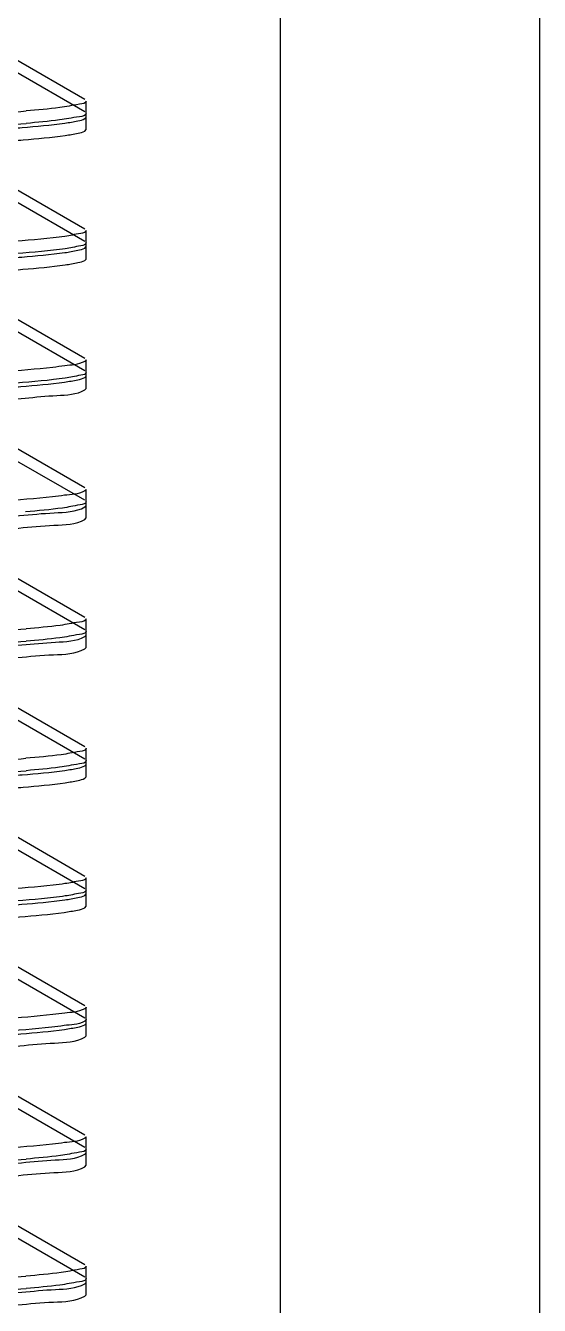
# Model space of a CAD drawing. Extents: x 69728788 to 150676229, y 20333219 to 43663798.
# Drawn here: x 75262334.5 to 75262402.6, y 20708868.8 to 20709038.3 of the extents above; entities that cross this region are included whole.
import ezdxf

# ---------------------------------------------------------------- set-up
doc = ezdxf.new("R2010")
doc.units = 0
doc.header["$LTSCALE"] = 1000
doc.header["$MEASUREMENT"] = 0
doc.layers.get('0').update_dxf_attribs({"linetype": 'CONTINUOUS'})

# ---------------------------------------------------------------- blocks, each defined once
blk = doc.blocks.new('gfhhrryyfd')
at = {"linetype": 'Continuous'}
for p, q in [((3693422.89, -1741005.43), (3693422.89, -1744418.97)), ((3693457.18, -1741005.43), (3693457.18, -1744418.97)), ((3693397.01, -1741149.65), (3693387.71, -1741144.26)), ((3693397.01, -1741151.29), (3693387.71, -1741145.9)), ((3693397.18, -1741151.98), (3693397.18, -1741149.84)), ((3693397.18, -1741151.98), (3693397.18, -1741149.84)), ((3693397.01, -1741152.17), (3693397.18, -1741151.98)), ((3693397.18, -1741153.62), (3693397.18, -1741151.48)), ((3693397.18, -1741153.62), (3693397.18, -1741151.48)), ((3693397.01, -1741153.81), (3693397.18, -1741153.62)), ((3693397.01, -1741166.79), (3693387.71, -1741161.41)), ((3693397.01, -1741168.43), (3693387.71, -1741163.05)), ((3693397.18, -1741169.12), (3693397.18, -1741166.98)), ((3693397.18, -1741169.12), (3693397.18, -1741166.98)), ((3693397.01, -1741169.31), (3693397.18, -1741169.12)), ((3693397.18, -1741170.77), (3693397.18, -1741168.62)), ((3693397.18, -1741170.77), (3693397.18, -1741168.62)), ((3693397.01, -1741170.95), (3693397.18, -1741170.77)), ((3693397.01, -1741183.94), (3693387.71, -1741178.55)), ((3693397.01, -1741185.58), (3693387.71, -1741180.19)), ((3693397.18, -1741186.27), (3693397.18, -1741184.13)), ((3693397.18, -1741186.27), (3693397.18, -1741184.13)), ((3693397.01, -1741186.46), (3693397.18, -1741186.27)), ((3693397.18, -1741187.91), (3693397.18, -1741185.77)), ((3693397.18, -1741187.91), (3693397.18, -1741185.77)), ((3693397.01, -1741188.1), (3693397.18, -1741187.91)), ((3693397.01, -1741201.08), (3693387.71, -1741195.7)), ((3693397.01, -1741202.72), (3693387.71, -1741197.34)), ((3693397.18, -1741203.41), (3693397.18, -1741201.27)), ((3693397.01, -1741203.6), (3693397.18, -1741203.41)), ((3693397.18, -1741205.06), (3693397.18, -1741202.91)), ((3693397.18, -1741205.06), (3693397.18, -1741202.91)), ((3693397.01, -1741205.24), (3693397.18, -1741205.06)), ((3693397.01, -1741218.23), (3693387.71, -1741212.84)), ((3693397.01, -1741219.87), (3693387.71, -1741214.48)), ((3693397.18, -1741220.56), (3693397.18, -1741218.42)), ((3693397.01, -1741220.75), (3693397.18, -1741220.56)), ((3693397.18, -1741222.2), (3693397.18, -1741220.06)), ((3693397.18, -1741222.2), (3693397.18, -1741220.06)), ((3693397.01, -1741222.39), (3693397.18, -1741222.2)), ((3693397.01, -1741235.37), (3693387.71, -1741229.99)), ((3693397.01, -1741237.02), (3693387.71, -1741231.63)), ((3693397.18, -1741237.71), (3693397.18, -1741235.56)), ((3693397.18, -1741237.71), (3693397.18, -1741235.56)), ((3693397.18, -1741239.35), (3693397.18, -1741237.2)), ((3693397.18, -1741239.35), (3693397.18, -1741237.2)), ((3693397.01, -1741237.89), (3693397.18, -1741237.71)), ((3693397.01, -1741239.53), (3693397.18, -1741239.35)), ((3693397.01, -1741252.52), (3693387.71, -1741247.13)), ((3693397.01, -1741254.16), (3693387.71, -1741248.77)), ((3693397.18, -1741254.85), (3693397.18, -1741252.71)), ((3693397.18, -1741254.85), (3693397.18, -1741252.71)), ((3693397.18, -1741256.49), (3693397.18, -1741254.35)), ((3693397.18, -1741256.49), (3693397.18, -1741254.35)), ((3693397.01, -1741255.04), (3693397.18, -1741254.85)), ((3693397.01, -1741256.68), (3693397.18, -1741256.49)), ((3693397.01, -1741269.66), (3693387.71, -1741264.28)), ((3693397.01, -1741271.31), (3693387.71, -1741265.92)), ((3693397.18, -1741272), (3693397.18, -1741269.85)), ((3693397.18, -1741272), (3693397.18, -1741269.85)), ((3693397.01, -1741272.18), (3693397.18, -1741272)), ((3693397.18, -1741273.64), (3693397.18, -1741271.49)), ((3693397.18, -1741273.64), (3693397.18, -1741271.49)), ((3693397.01, -1741273.82), (3693397.18, -1741273.64)), ((3693397.01, -1741286.81), (3693387.71, -1741281.42)), ((3693397.01, -1741288.45), (3693387.71, -1741283.06)), ((3693397.18, -1741289.14), (3693397.18, -1741287)), ((3693397.18, -1741289.14), (3693397.18, -1741287)), ((3693397.01, -1741289.33), (3693397.18, -1741289.14)), ((3693397.18, -1741290.78), (3693397.18, -1741288.64)), ((3693397.18, -1741290.78), (3693397.18, -1741288.64)), ((3693397.01, -1741290.97), (3693397.18, -1741290.78)), ((3693397.01, -1741303.96), (3693387.71, -1741298.57)), ((3693397.01, -1741305.6), (3693387.71, -1741300.21)), ((3693397.18, -1741306.29), (3693397.18, -1741304.14)), ((3693397.18, -1741306.29), (3693397.18, -1741304.14)), ((3693397.01, -1741306.47), (3693397.18, -1741306.29)), ((3693397.18, -1741307.93), (3693397.18, -1741305.78)), ((3693397.18, -1741307.93), (3693397.18, -1741305.78)), ((3693397.01, -1741308.11), (3693397.18, -1741307.93))]:
    blk.add_line(p, q, dxfattribs=at)
for centre, radius, start, end in [((3693363.45, -1740845.36), 308.53, 273.7127, 274.7998), ((3693363.63, -1740846.09), 306.14, 273.7335, 274.8002), ((3693363.94, -1740918.55), 302.25, 273.7678, 274.801), ((3693363.74, -1740917.68), 304.77, 273.7455, 274.8005), ((3693364.61, -1740944.14), 293.78, 273.8422, 274.8038), ((3693363.45, -1740931.2), 308.41, 273.7137, 274.7998), ((3693364.05, -1740990.21), 300.81, 273.7805, 274.8013), ((3693364.53, -1741011.77), 294.74, 273.8319, 274.8049), ((3693363.75, -1741003.53), 304.65, 273.7466, 274.8005)]:
    blk.add_arc(centre, radius, start, end, dxfattribs=at)
for points in [[(3693393.7, -1741150.71), (3693392.22, -1741150.9), (3693390.74, -1741151.03), (3693389.25, -1741151.16)], [(3693393.67, -1741152.35), (3693392.21, -1741152.54), (3693390.73, -1741152.67), (3693389.26, -1741152.8)], [(3693394.05, -1741203.74), (3693392.43, -1741203.96), (3693390.8, -1741204.11), (3693389.17, -1741204.24)], [(3693393.75, -1741219.28), (3693392.25, -1741219.47), (3693390.74, -1741219.61), (3693389.24, -1741219.74)], [(3693393.71, -1741220.93), (3693392.23, -1741221.12), (3693390.74, -1741221.26), (3693389.25, -1741221.38)], [(3693393.89, -1741236.41), (3693392.33, -1741236.61), (3693390.77, -1741236.76), (3693389.21, -1741236.89)], [(3693393.67, -1741238.08), (3693392.21, -1741238.26), (3693390.73, -1741238.4), (3693389.26, -1741238.53)], [(3693393.77, -1741289.5), (3693392.26, -1741289.7), (3693390.75, -1741289.84), (3693389.23, -1741289.96)], [(3693393.89, -1741304.99), (3693392.34, -1741305.19), (3693390.78, -1741305.34), (3693389.22, -1741305.47)], [(3693393.72, -1741306.65), (3693392.23, -1741306.84), (3693390.74, -1741306.98), (3693389.25, -1741307.11)]]:
    blk.add_open_spline(points, degree=3, dxfattribs=at)
for points, knots in [([(3693397.18, -1741149.84), (3693397.18, -1741150.16), (3693395.44, -1741150.36), (3693394.57, -1741150.6), (3693393.7, -1741150.71)], [0, 0, 0, 0, 0.270741, 1, 1, 1, 1]), ([(3693386.22, -1741153.54), (3693387.05, -1741153.48), (3693389.78, -1741153.27), (3693392.5, -1741153.03), (3693394.37, -1741152.76)], [0, 0, 0, 0, 0.307395, 1, 1, 1, 1]), ([(3693397.18, -1741151.48), (3693397.18, -1741151.81), (3693395.42, -1741152), (3693394.55, -1741152.24), (3693393.67, -1741152.35)], [0, 0, 0, 0, 0.270622, 1, 1, 1, 1]), ([(3693394.37, -1741152.76), (3693394.95, -1741152.68), (3693395.83, -1741152.53), (3693396.73, -1741152.33), (3693397.01, -1741152.17)], [0, 0, 0, 0, 0.643373, 1, 1, 1, 1]), ([(3693386.36, -1741155.17), (3693387.19, -1741155.11), (3693389.88, -1741154.9), (3693392.57, -1741154.66), (3693394.42, -1741154.4)], [0, 0, 0, 0, 0.307538, 1, 1, 1, 1]), ([(3693394.42, -1741154.4), (3693394.98, -1741154.32), (3693395.85, -1741154.16), (3693396.74, -1741153.97), (3693397.01, -1741153.81)], [0, 0, 0, 0, 0.642718, 1, 1, 1, 1]), ([(3693394.37, -1741167.76), (3693393.86, -1741167.84), (3693391.14, -1741168.17), (3693388.42, -1741168.38), (3693386.22, -1741168.55)], [0, 0, 0, 0, 0.191417, 1, 1, 1, 1]), ([(3693397.18, -1741166.98), (3693397.18, -1741167.25), (3693395.8, -1741167.48), (3693395.08, -1741167.66), (3693394.37, -1741167.76)], [0, 0, 0, 0, 0.27436, 1, 1, 1, 1]), ([(3693394.42, -1741169.4), (3693393.91, -1741169.47), (3693391.23, -1741169.8), (3693388.54, -1741170.01), (3693386.36, -1741170.17)], [0, 0, 0, 0, 0.191295, 1, 1, 1, 1]), ([(3693394.35, -1741169.91), (3693394.93, -1741169.83), (3693395.82, -1741169.67), (3693396.73, -1741169.47), (3693397.01, -1741169.31)], [0, 0, 0, 0, 0.643789, 1, 1, 1, 1]), ([(3693397.18, -1741168.62), (3693397.18, -1741168.89), (3693395.82, -1741169.12), (3693395.11, -1741169.3), (3693394.42, -1741169.4)], [0, 0, 0, 0, 0.274658, 1, 1, 1, 1]), ([(3693386.12, -1741170.7), (3693386.96, -1741170.63), (3693389.71, -1741170.42), (3693392.46, -1741170.18), (3693394.35, -1741169.91)], [0, 0, 0, 0, 0.307303, 1, 1, 1, 1]), ([(3693394.41, -1741171.54), (3693394.97, -1741171.46), (3693395.85, -1741171.31), (3693396.74, -1741171.11), (3693397.01, -1741170.95)], [0, 0, 0, 0, 0.642899, 1, 1, 1, 1]), ([(3693386.32, -1741172.32), (3693387.15, -1741172.26), (3693389.85, -1741172.05), (3693392.55, -1741171.81), (3693394.41, -1741171.54)], [0, 0, 0, 0, 0.307518, 1, 1, 1, 1]), ([(3693394.35, -1741184.91), (3693393.82, -1741184.99), (3693391.09, -1741185.32), (3693388.34, -1741185.54), (3693386.12, -1741185.7)], [0, 0, 0, 0, 0.191492, 1, 1, 1, 1]), ([(3693397.18, -1741184.13), (3693397.18, -1741184.21), (3693396.17, -1741184.85), (3693395.24, -1741184.79), (3693394.35, -1741184.91)], [0, 0, 0, 0, 0.089025, 1, 1, 1, 1]), ([(3693394.41, -1741186.55), (3693393.89, -1741186.62), (3693391.2, -1741186.95), (3693388.5, -1741187.16), (3693386.32, -1741187.32)], [0, 0, 0, 0, 0.191309, 1, 1, 1, 1]), ([(3693394.31, -1741187.06), (3693394.9, -1741186.98), (3693395.8, -1741186.82), (3693396.73, -1741186.62), (3693397.01, -1741186.46)], [0, 0, 0, 0, 0.64429, 1, 1, 1, 1]), ([(3693397.18, -1741185.77), (3693397.18, -1741186.03), (3693395.82, -1741186.26), (3693395.1, -1741186.45), (3693394.41, -1741186.55)], [0, 0, 0, 0, 0.274575, 1, 1, 1, 1]), ([(3693384.94, -1741189.57), (3693387.73, -1741189.37), (3693391.65, -1741188.83), (3693395.92, -1741188.73), (3693397.01, -1741188.1)], [0, 0, 0, 0, 0.689218, 1, 1, 1, 1]), ([(3693385.98, -1741187.85), (3693386.83, -1741187.79), (3693389.61, -1741187.57), (3693392.4, -1741187.33), (3693394.31, -1741187.06)], [0, 0, 0, 0, 0.307276, 1, 1, 1, 1]), ([(3693397.18, -1741201.27), (3693397.18, -1741201.36), (3693396.15, -1741202), (3693395.22, -1741201.94), (3693394.31, -1741202.06)], [0, 0, 0, 0, 0.088784, 1, 1, 1, 1]), ([(3693383.8, -1741205.15), (3693386.86, -1741204.94), (3693391.15, -1741204.35), (3693395.82, -1741204.29), (3693397.01, -1741203.6)], [0, 0, 0, 0, 0.690867, 1, 1, 1, 1]), ([(3693394.31, -1741202.06), (3693393.78, -1741202.14), (3693391.01, -1741202.47), (3693388.23, -1741202.69), (3693385.98, -1741202.85)], [0, 0, 0, 0, 0.191495, 1, 1, 1, 1]), ([(3693397.18, -1741202.91), (3693397.18, -1741203.21), (3693395.63, -1741203.42), (3693394.84, -1741203.63), (3693394.05, -1741203.74)], [0, 0, 0, 0, 0.272444, 1, 1, 1, 1]), ([(3693383.65, -1741206.8), (3693386.75, -1741206.59), (3693391.08, -1741205.99), (3693395.81, -1741205.93), (3693397.01, -1741205.24)], [0, 0, 0, 0, 0.691069, 1, 1, 1, 1]), ([(3693397.18, -1741218.42), (3693397.18, -1741218.74), (3693395.46, -1741218.94), (3693394.61, -1741219.17), (3693393.75, -1741219.28)], [0, 0, 0, 0, 0.27096, 1, 1, 1, 1]), ([(3693397.18, -1741220.06), (3693397.18, -1741220.38), (3693395.45, -1741220.58), (3693394.58, -1741220.82), (3693393.71, -1741220.93)], [0, 0, 0, 0, 0.270815, 1, 1, 1, 1]), ([(3693384.3, -1741222.26), (3693387.24, -1741222.06), (3693391.37, -1741221.49), (3693395.86, -1741221.41), (3693397.01, -1741220.75)], [0, 0, 0, 0, 0.690197, 1, 1, 1, 1]), ([(3693383.43, -1741223.96), (3693386.58, -1741223.75), (3693390.98, -1741223.14), (3693395.79, -1741223.09), (3693397.01, -1741222.39)], [0, 0, 0, 0, 0.691359, 1, 1, 1, 1]), ([(3693397.18, -1741235.56), (3693397.18, -1741235.87), (3693395.54, -1741236.08), (3693394.71, -1741236.3), (3693393.89, -1741236.41)], [0, 0, 0, 0, 0.271617, 1, 1, 1, 1]), ([(3693397.18, -1741237.2), (3693397.18, -1741237.53), (3693395.43, -1741237.73), (3693394.55, -1741237.97), (3693393.67, -1741238.08)], [0, 0, 0, 0, 0.270628, 1, 1, 1, 1]), ([(3693386.22, -1741239.27), (3693387.06, -1741239.21), (3693389.78, -1741238.99), (3693392.5, -1741238.75), (3693394.38, -1741238.49)], [0, 0, 0, 0, 0.307399, 1, 1, 1, 1]), ([(3693394.38, -1741238.49), (3693394.95, -1741238.41), (3693395.83, -1741238.25), (3693396.73, -1741238.05), (3693397.01, -1741237.89)], [0, 0, 0, 0, 0.643357, 1, 1, 1, 1]), ([(3693386.37, -1741240.9), (3693387.19, -1741240.84), (3693389.88, -1741240.63), (3693392.57, -1741240.38), (3693394.42, -1741240.12)], [0, 0, 0, 0, 0.307538, 1, 1, 1, 1]), ([(3693394.42, -1741240.12), (3693394.98, -1741240.04), (3693395.85, -1741239.89), (3693396.74, -1741239.69), (3693397.01, -1741239.53)], [0, 0, 0, 0, 0.642712, 1, 1, 1, 1]), ([(3693397.18, -1741252.71), (3693397.18, -1741252.98), (3693395.8, -1741253.2), (3693395.08, -1741253.39), (3693394.38, -1741253.49)], [0, 0, 0, 0, 0.274367, 1, 1, 1, 1]), ([(3693394.38, -1741253.49), (3693393.86, -1741253.56), (3693391.15, -1741253.89), (3693388.42, -1741254.11), (3693386.22, -1741254.27)], [0, 0, 0, 0, 0.191413, 1, 1, 1, 1]), ([(3693397.18, -1741254.35), (3693397.18, -1741254.61), (3693395.82, -1741254.84), (3693395.11, -1741255.03), (3693394.42, -1741255.12)], [0, 0, 0, 0, 0.27466, 1, 1, 1, 1]), ([(3693386.12, -1741256.42), (3693386.97, -1741256.36), (3693389.71, -1741256.15), (3693392.46, -1741255.9), (3693394.35, -1741255.64)], [0, 0, 0, 0, 0.307305, 1, 1, 1, 1]), ([(3693394.42, -1741255.12), (3693393.91, -1741255.2), (3693391.23, -1741255.53), (3693388.54, -1741255.74), (3693386.37, -1741255.9)], [0, 0, 0, 0, 0.191295, 1, 1, 1, 1]), ([(3693394.35, -1741255.64), (3693394.93, -1741255.56), (3693395.82, -1741255.4), (3693396.73, -1741255.2), (3693397.01, -1741255.04)], [0, 0, 0, 0, 0.643774, 1, 1, 1, 1]), ([(3693385.74, -1741258.09), (3693386.62, -1741258.03), (3693389.46, -1741257.81), (3693392.3, -1741257.56), (3693394.26, -1741257.29)], [0, 0, 0, 0, 0.307317, 1, 1, 1, 1]), ([(3693394.26, -1741257.29), (3693394.86, -1741257.21), (3693395.78, -1741257.05), (3693396.72, -1741256.85), (3693397.01, -1741256.68)], [0, 0, 0, 0, 0.645021, 1, 1, 1, 1]), ([(3693394.35, -1741270.64), (3693393.82, -1741270.71), (3693391.09, -1741271.04), (3693388.34, -1741271.26), (3693386.12, -1741271.42)], [0, 0, 0, 0, 0.19149, 1, 1, 1, 1]), ([(3693397.18, -1741269.85), (3693397.18, -1741269.94), (3693396.17, -1741270.58), (3693395.24, -1741270.51), (3693394.35, -1741270.64)], [0, 0, 0, 0, 0.089033, 1, 1, 1, 1]), ([(3693394.26, -1741272.29), (3693393.72, -1741272.37), (3693390.89, -1741272.71), (3693388.04, -1741272.93), (3693385.74, -1741273.09)], [0, 0, 0, 0, 0.191433, 1, 1, 1, 1]), ([(3693385.98, -1741273.58), (3693386.84, -1741273.51), (3693389.62, -1741273.3), (3693392.4, -1741273.05), (3693394.31, -1741272.79)], [0, 0, 0, 0, 0.307276, 1, 1, 1, 1]), ([(3693397.18, -1741271.49), (3693397.18, -1741271.58), (3693396.13, -1741272.23), (3693395.18, -1741272.16), (3693394.26, -1741272.29)], [0, 0, 0, 0, 0.088431, 1, 1, 1, 1]), ([(3693394.31, -1741272.79), (3693394.9, -1741272.7), (3693395.8, -1741272.55), (3693396.73, -1741272.35), (3693397.01, -1741272.18)], [0, 0, 0, 0, 0.644275, 1, 1, 1, 1]), ([(3693383.89, -1741275.36), (3693386.93, -1741275.16), (3693391.19, -1741274.57), (3693395.83, -1741274.5), (3693397.01, -1741273.82)], [0, 0, 0, 0, 0.690751, 1, 1, 1, 1]), ([(3693394.31, -1741287.79), (3693393.78, -1741287.86), (3693391.01, -1741288.2), (3693388.23, -1741288.42), (3693385.98, -1741288.58)], [0, 0, 0, 0, 0.191497, 1, 1, 1, 1]), ([(3693397.18, -1741287), (3693397.18, -1741287.09), (3693396.15, -1741287.73), (3693395.22, -1741287.66), (3693394.31, -1741287.79)], [0, 0, 0, 0, 0.088791, 1, 1, 1, 1]), ([(3693384.23, -1741290.84), (3693387.19, -1741290.64), (3693391.34, -1741290.07), (3693395.86, -1741289.99), (3693397.01, -1741289.33)], [0, 0, 0, 0, 0.690301, 1, 1, 1, 1]), ([(3693397.18, -1741288.64), (3693397.18, -1741288.96), (3693395.48, -1741289.16), (3693394.62, -1741289.39), (3693393.77, -1741289.5)], [0, 0, 0, 0, 0.271048, 1, 1, 1, 1]), ([(3693383.66, -1741292.52), (3693386.75, -1741292.32), (3693391.08, -1741291.72), (3693395.81, -1741291.66), (3693397.01, -1741290.97)], [0, 0, 0, 0, 0.69106, 1, 1, 1, 1]), ([(3693397.18, -1741304.14), (3693397.18, -1741304.45), (3693395.54, -1741304.66), (3693394.71, -1741304.88), (3693393.89, -1741304.99)], [0, 0, 0, 0, 0.271622, 1, 1, 1, 1]), ([(3693384.29, -1741307.99), (3693387.24, -1741307.79), (3693391.37, -1741307.21), (3693395.86, -1741307.13), (3693397.01, -1741306.47)], [0, 0, 0, 0, 0.690199, 1, 1, 1, 1]), ([(3693397.18, -1741305.78), (3693397.18, -1741306.11), (3693395.45, -1741306.31), (3693394.58, -1741306.54), (3693393.72, -1741306.65)], [0, 0, 0, 0, 0.270822, 1, 1, 1, 1]), ([(3693383.44, -1741309.68), (3693386.58, -1741309.48), (3693390.99, -1741308.87), (3693395.79, -1741308.82), (3693397.01, -1741308.11)], [0, 0, 0, 0, 0.69135, 1, 1, 1, 1])]:
    blk.add_open_spline(points, degree=3, knots=knots, dxfattribs=at)

msp = doc.modelspace()

# ---------------------------------------------------------------- block references
at = {"lineweight": -3, "xscale": 0.9999959468841553, "yscale": 0.9999959506094456, "zscale": 0.9999959495959999}
msp.add_blockref('gfhhrryyfd', (71568960.34, 22450171.07), dxfattribs=at)

doc.saveas('drawing.dxf')
